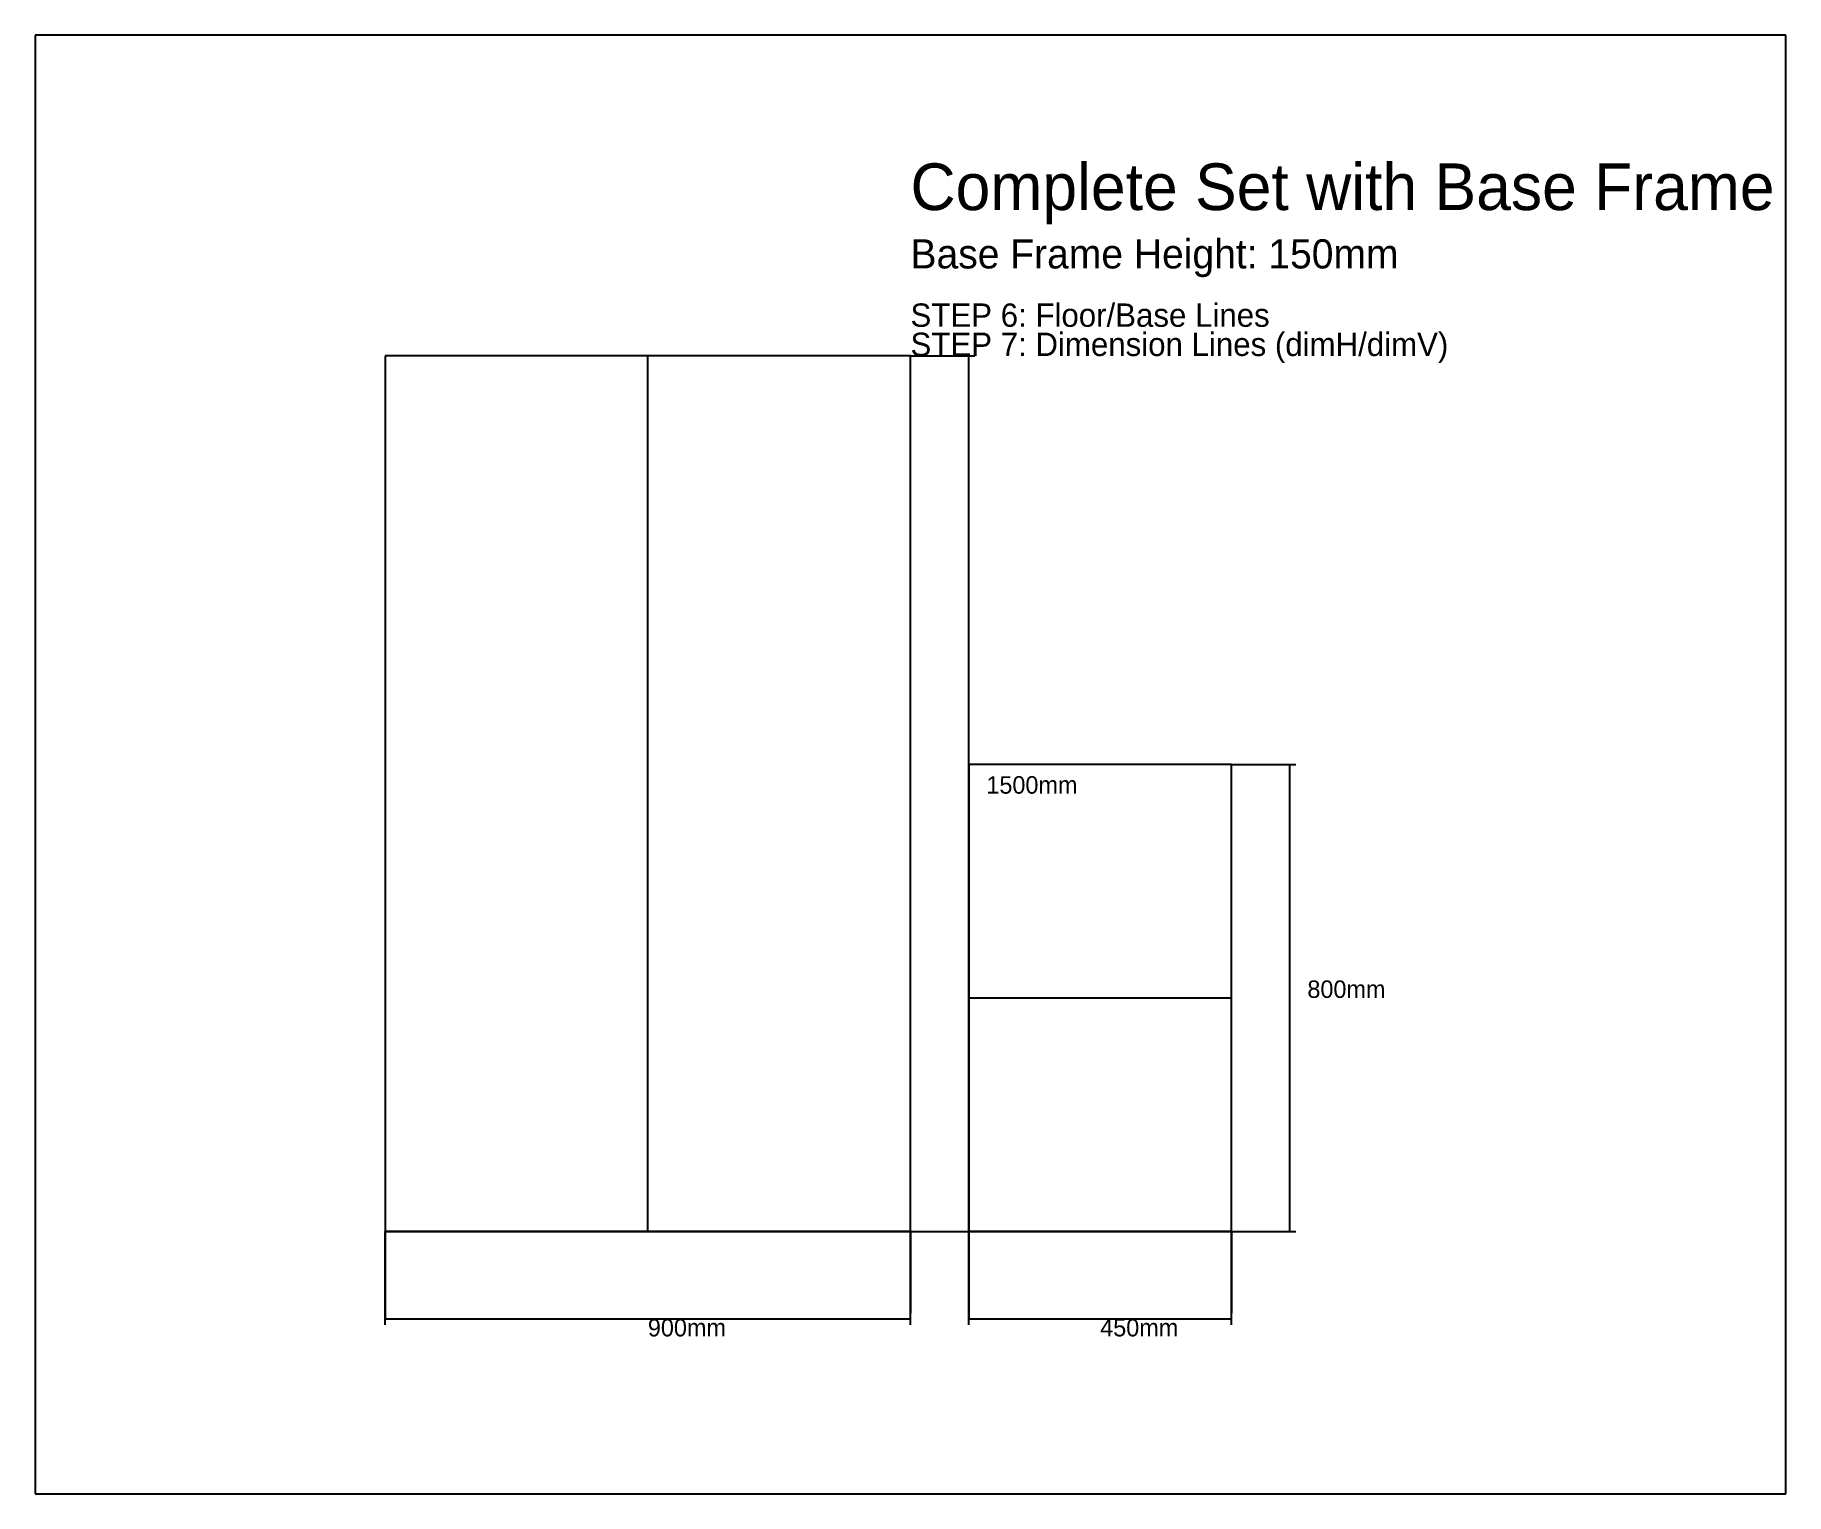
# Model space of a CAD drawing. Header units: millimetres. Extents: x 0 to 3000, y 0 to 2500.
import ezdxf

# ---------------------------------------------------------------- set-up
doc = ezdxf.new("R2010")
doc.units = ezdxf.units.MM
for name, color, linetype in [('DIMENSIONS', 1, 'CONTINUOUS'), ('FURNITURE', 3, 'CONTINUOUS'), ('TEXT', 5, 'CONTINUOUS')]:
    doc.layers.add(name, color=color, linetype=linetype)

msp = doc.modelspace()

# ---------------------------------------------------------------- linework, layer by layer
at = {"layer": 'DIMENSIONS'}
for p, q in [((1500, 1950), (1610, 1950)), ((1590, 1950), (1610, 1950)), ((1600, 450), (1600, 1950)), ((2050, 1250), (2160, 1250)), ((2140, 1250), (2160, 1250)), ((2150, 450), (2150, 1250)), ((600, 450), (600, 310)), ((1500, 450), (1500, 310)), ((1500, 450), (1610, 450)), ((1590, 450), (1610, 450)), ((1600, 450), (1600, 310)), ((2050, 450), (2050, 310)), ((2050, 450), (2160, 450)), ((2140, 450), (2160, 450)), ((600, 290), (600, 310)), ((600, 300), (1500, 300)), ((1500, 290), (1500, 310)), ((1600, 290), (1600, 310)), ((1600, 300), (2050, 300)), ((2050, 290), (2050, 310))]:
    msp.add_line(p, q, dxfattribs=at)
at = {"layer": 'FURNITURE'}
for p, q in [((3000, 2500), (0, 2500)), ((0, 2500), (0, 0)), ((3000, 0), (3000, 2500)), ((1500, 1950), (600, 1950)), ((600, 1950), (600, 450)), ((1050, 450), (1050, 1950)), ((1500, 450), (1500, 1950)), ((2050, 1250), (1600, 1250)), ((1600, 1250), (1600, 450)), ((2050, 450), (2050, 1250)), ((1600, 850), (2050, 850)), ((1500, 450), (600, 450)), ((600, 450), (600, 300)), ((600, 300), (600, 450)), ((600, 450), (1500, 450)), ((1500, 300), (1500, 450)), ((1500, 300), (1500, 450)), ((2050, 450), (1600, 450)), ((1600, 450), (1600, 300)), ((1600, 300), (1600, 450)), ((1600, 450), (2050, 450)), ((2050, 300), (2050, 450)), ((2050, 300), (2050, 450)), ((600, 300), (1500, 300)), ((1600, 300), (2050, 300)), ((0, 0), (3000, 0))]:
    msp.add_line(p, q, dxfattribs=at)

# ---------------------------------------------------------------- texts
at = {"layer": 'TEXT'}
for s, height, p in [('Complete Set with Base Frame', 80, (1500, 2200)), ('Base Frame Height: 150mm', 50, (1500, 2100)), ('STEP 6: Floor/Base Lines', 40, (1500, 2000)), ('STEP 7: Dimension Lines (dimH/dimV)', 40, (1500, 1950)), ('1500mm', 30, (1630, 1200)), ('800mm', 30, (2180, 850)), ('900mm', 30, (1050, 270)), ('450mm', 30, (1825, 270))]:
    msp.add_text(s, height=height, dxfattribs=at).set_placement(p)

doc.saveas('drawing.dxf')
